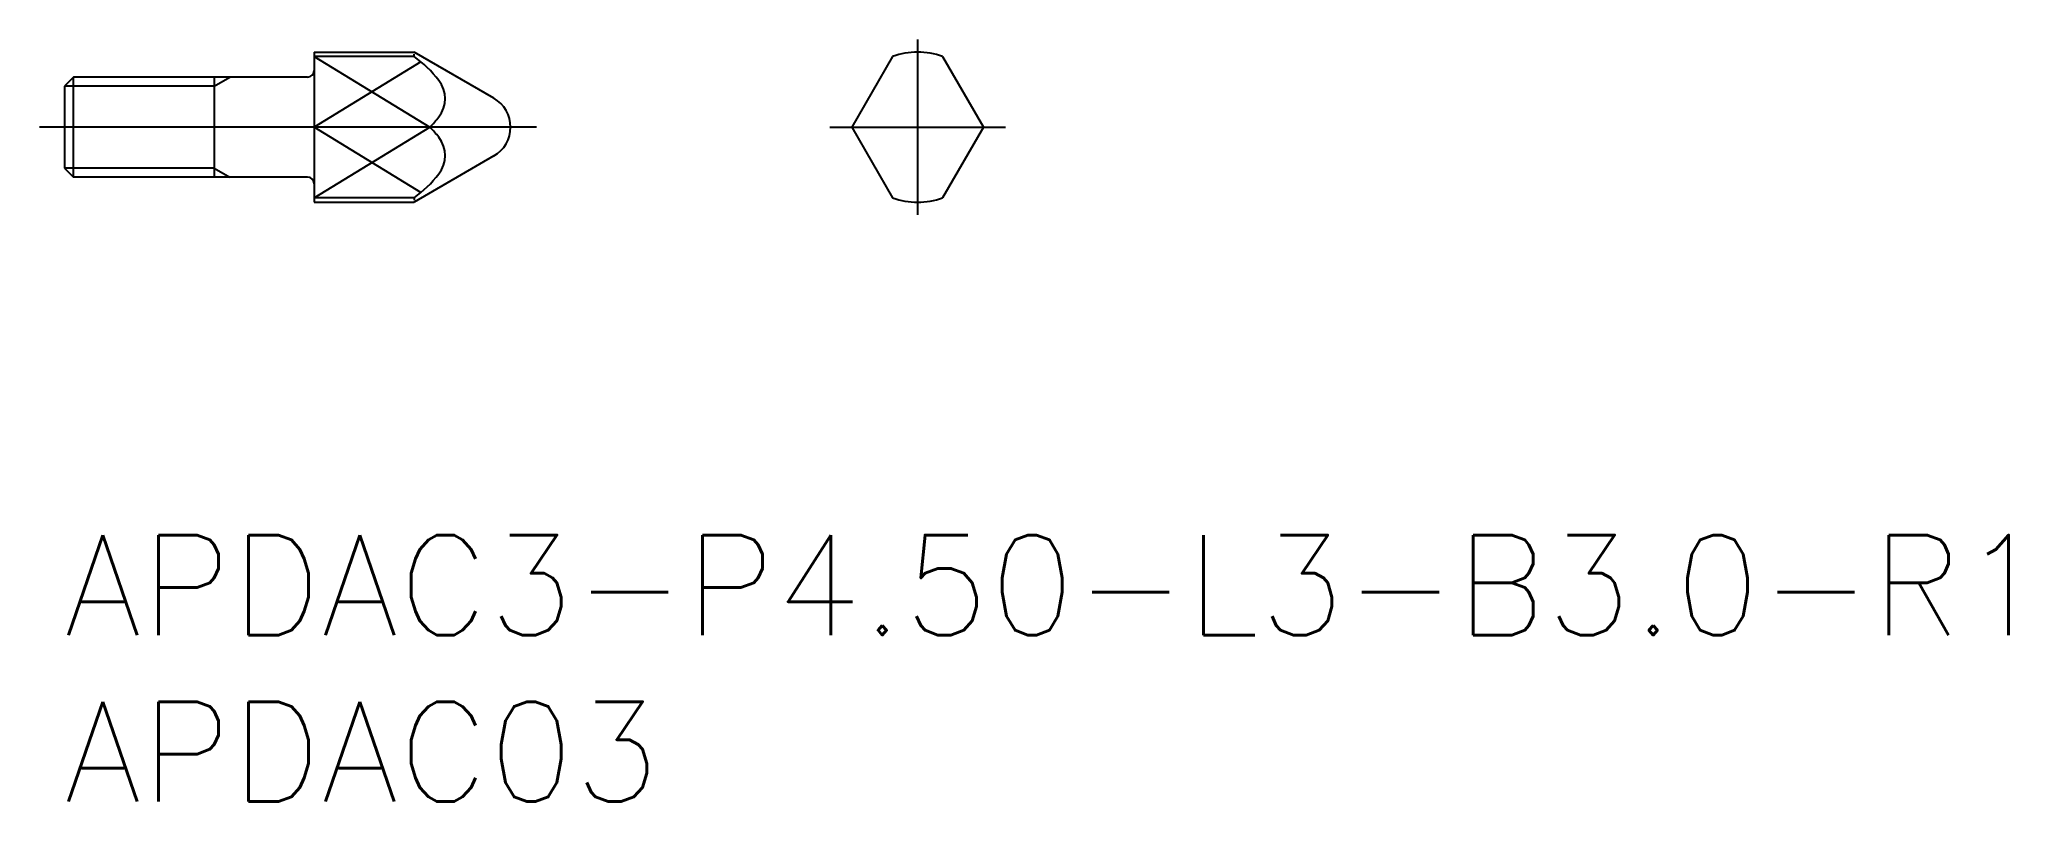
# Model space of a CAD drawing. Extents: x -0.7 to 58.4, y -8 to 14.9.
import ezdxf

# ---------------------------------------------------------------- set-up
doc = ezdxf.new("R2010")
doc.units = 0
doc.header["$LTSCALE"] = 0.5
doc.linetypes.add('CENTER', pattern=[50.8, 31.75, -6.35, 6.35, -6.35])
for name, color, linetype in [('MSM_CENTER', 1, 'CENTER'), ('MSM_CONTINUOUS', 7, 'CONTINUOUS'), ('MSM_NARROW', 5, 'CONTINUOUS'), ('MSM_PART_NUMBER', 7, 'CONTINUOUS')]:
    doc.layers.add(name, color=color, linetype=linetype)
doc.styles.get("Standard").update_dxf_attribs({"font": 'txt.shx', "height": 1, "bigfont": 'bigfont.shx'})

# ---------------------------------------------------------------- blocks, each defined once
blk = doc.blocks.new('*U14')
at = {"layer": 'MSM_PART_NUMBER'}
blk.add_text('APDAC3-P4.50-L3-B3.0-R1', height=3, dxfattribs=at).set_placement((0, -3))
blk = doc.blocks.new('*U15')
at = {"layer": 'MSM_PART_NUMBER'}
blk.add_text('APDAC03', height=3, dxfattribs=at).set_placement((0, -8))

msp = doc.modelspace()

# ---------------------------------------------------------------- linework, layer by layer
at = {"layer": 'MSM_CENTER'}
for p, q in [((25.617, 14.885), (25.617, 9.615)), ((14.178, 12.25), (-0.75, 12.25)), ((22.982, 12.25), (28.252, 12.25))]:
    msp.add_line(p, q, dxfattribs=at)
at = {"layer": 'MSM_CONTINUOUS'}
for p, q in [((7.5, 14.5), (7.5, 10)), ((7.5, 14.5), (10.5, 14.5)), ((10.5, 14.371), (7.5, 14.371)), ((12.897, 13.116), (10.5, 14.5)), ((24.867, 14.371), (23.642, 12.25)), ((26.367, 14.371), (27.592, 12.25)), ((0.271, 13.75), (0, 13.479)), ((0.271, 10.75), (0.271, 13.75)), ((7.3, 13.75), (0.271, 13.75)), ((4.5, 13.75), (4.5, 10.75)), ((0, 13.479), (0, 11.021)), ((10.974, 12.25), (7.5, 12.25)), ((23.642, 12.25), (24.867, 10.129)), ((27.592, 12.25), (26.367, 10.129)), ((12.897, 11.384), (10.5, 10)), ((0, 11.021), (0.271, 10.75)), ((7.3, 10.75), (0.271, 10.75)), ((10.5, 10.129), (7.5, 10.129)), ((7.5, 10), (10.5, 10))]:
    msp.add_line(p, q, dxfattribs=at)
for centre, radius, start, end in [((8.215, 11.256), 3.864, 38.38034, 53.74215), ((25.617, 12.25), 2.25, 70.52878, 109.47122), ((7.3, 13.95), 0.2, 270, 0), ((10.55, 13.105), 0.885, 321.61966, 38.38034), ((12.397, 12.25), 1, 300, 60), ((8.215, 14.954), 3.864, 315.57663, 321.61966), ((8.215, 9.546), 3.864, 38.38034, 44.42337), ((10.55, 11.395), 0.885, 321.61966, 38.38034), ((7.3, 10.55), 0.2, 0, 90), ((8.215, 13.244), 3.864, 306.25785, 321.61966), ((25.617, 12.25), 2.25, 250.52878, 289.47122)]:
    msp.add_arc(centre, radius, start, end, dxfattribs=at)
at = {"layer": 'MSM_NARROW'}
for p, q in [((7.5, 14.371), (10.974, 12.25)), ((10.707, 14.208), (7.5, 12.25)), ((10.5, 14.371), (10.5, 14.445)), ((4.5, 13.479), (4.969, 13.75)), ((4.5, 13.479), (0, 13.479)), ((7.5, 10.129), (10.974, 12.25)), ((10.707, 10.292), (7.5, 12.25)), ((4.5, 11.021), (0, 11.021)), ((4.5, 11.021), (4.969, 10.75)), ((10.5, 10.129), (10.5, 10.055))]:
    msp.add_line(p, q, dxfattribs=at)

# ---------------------------------------------------------------- block references
at = {"layer": 'MSM_CONTINUOUS'}
for name in ['*U14', '*U15']:
    msp.add_blockref(name, (0, 0), dxfattribs=at)

doc.saveas('drawing.dxf')
